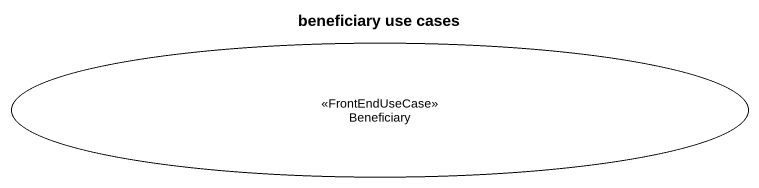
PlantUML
@startuml
title beneficiary use cases
usecase Beneficiary <<FrontEndUseCase>>
@enduml
